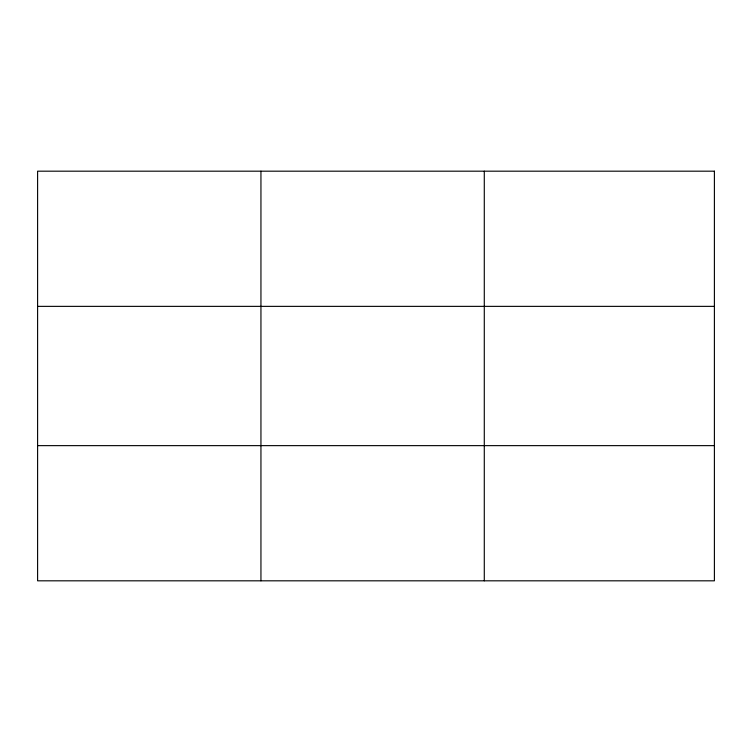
<?xml version="1.0" encoding="UTF-8"?>
<svg xmlns="http://www.w3.org/2000/svg" width="752" height="752" viewBox="0 0 752 752"><rect width="100%" height="100%" fill="white"/><g stroke="black" fill="none" stroke-linecap="round" stroke-linejoin="round"><path stroke-width="1.13" d="M260.944 171.183L260.944 580.817M484.288 171.183L484.288 580.817M37.6 306.365L714.4 306.365M37.6 445.635L714.4 445.635M714.4 171.183L714.4 580.817L37.6 580.817L37.6 171.183L714.4 171.183"/></g></svg>
